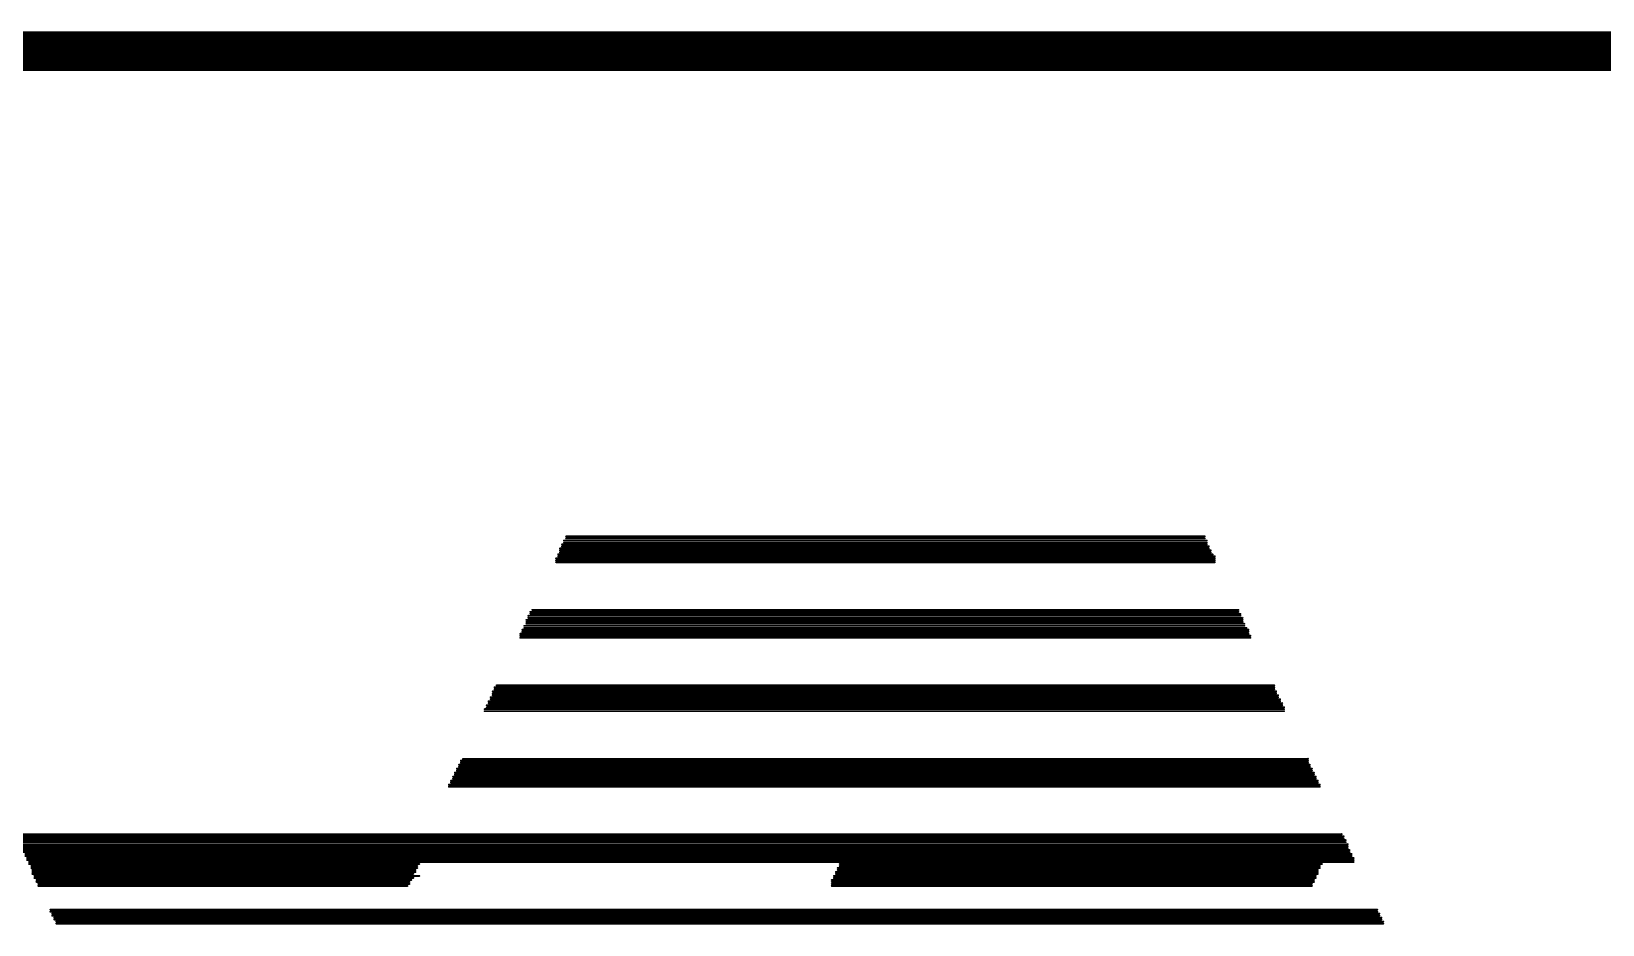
# Model space of a CAD drawing. Header units: millimetres. Extents: x 38 to 445, y 25 to 285.
# Drawn here: x 222.83 to 232.89, y 85.6 to 91.31 of the extents above; entities that cross this region are included whole.
import ezdxf

# ---------------------------------------------------------------- set-up
doc = ezdxf.new("R2010")
doc.units = ezdxf.units.MM
doc.layers.add('BottomOverlay', color=54, linetype='Continuous')
doc.layers.add('Mechanical8', color=56, linetype='Continuous')

# ---------------------------------------------------------------- blocks, each defined once
blk = doc.blocks.new('P___Z__SOM_B_10')
at = {"layer": 'BottomOverlay', "const_width": 0.0127}
for points in [[(25.984, -5.626), (17.488, -5.626)], [(25.984, -5.639), (17.488, -5.639)], [(25.997, -5.652), (17.501, -5.652)], [(25.997, -5.664), (17.501, -5.664)], [(26.01, -5.677), (17.513, -5.677)], [(26.01, -5.69), (17.513, -5.69)], [(26.022, -5.702), (17.526, -5.702)], [(26.022, -5.715), (17.526, -5.715)], [(21.006, -5.918), (17.92, -5.918)], [(21.006, -5.931), (17.92, -5.931)], [(21.018, -5.893), (17.932, -5.893)], [(21.018, -5.905), (17.932, -5.905)], [(21.018, -5.867), (17.945, -5.867)], [(21.018, -5.88), (17.945, -5.88)], [(26.124, -5.931), (23.66, -5.931)], [(26.124, -5.918), (23.698, -5.918)], [(26.111, -5.905), (23.711, -5.905)], [(26.099, -5.88), (23.724, -5.88)], [(26.111, -5.893), (23.724, -5.893)], [(26.099, -5.867), (23.736, -5.867)], [(26.162, -6.02), (17.678, -6.02)], [(26.175, -6.032), (17.678, -6.032)], [(20.968, -6.007), (17.882, -6.007)], [(20.98, -5.982), (17.894, -5.982)], [(20.968, -5.994), (17.894, -5.994)], [(20.993, -5.944), (17.907, -5.944)], [(20.993, -5.956), (17.907, -5.956)], [(20.98, -5.969), (17.907, -5.969)], [(26.162, -6.007), (23.66, -6.007)], [(26.149, -5.982), (23.673, -5.982)], [(26.149, -5.994), (23.673, -5.994)], [(26.137, -5.956), (23.686, -5.956)], [(26.137, -5.969), (23.686, -5.969)], [(26.137, -5.944), (23.698, -5.944)], [(26.175, -6.045), (17.678, -6.045)], [(26.187, -6.058), (17.691, -6.058)], [(26.187, -6.071), (17.691, -6.071)], [(26.2, -6.083), (17.704, -6.083)], [(26.2, -6.096), (17.704, -6.096)], [(26.213, -6.109), (17.716, -6.109)], [(26.213, -6.121), (17.716, -6.121)], [(26.226, -6.134), (17.716, -6.134)], [(26.226, -6.147), (17.729, -6.147)], [(26.238, -6.16), (17.729, -6.16)], [(26.238, -6.172), (17.742, -6.172)], [(26.238, -6.185), (17.742, -6.185)], [(26.238, -6.198), (17.755, -6.198)], [(23.47, -6.502), (17.894, -6.502)], [(23.47, -6.515), (17.894, -6.515)], [(23.457, -6.528), (17.907, -6.528)], [(23.457, -6.54), (17.907, -6.54)], [(23.444, -6.553), (17.92, -6.553)], [(23.444, -6.566), (17.92, -6.566)], [(23.431, -6.579), (17.932, -6.579)], [(23.431, -6.591), (17.932, -6.591)], [(23.419, -6.604), (17.945, -6.604)], [(23.419, -6.617), (17.945, -6.617)], [(23.406, -6.629), (17.958, -6.629)], [(23.406, -6.642), (17.958, -6.642)], [(23.393, -6.655), (17.971, -6.655)], [(23.393, -6.668), (17.971, -6.668)], [(23.381, -6.68), (17.971, -6.68)], [(23.241, -6.985), (18.123, -6.985)], [(23.241, -6.998), (18.123, -6.998)], [(23.228, -7.01), (18.123, -7.01)], [(23.228, -7.023), (18.136, -7.023)], [(23.216, -7.036), (18.136, -7.036)], [(23.216, -7.048), (18.148, -7.048)], [(23.203, -7.061), (18.148, -7.061)], [(23.203, -7.074), (18.161, -7.074)], [(23.19, -7.087), (18.161, -7.087)], [(23.19, -7.099), (18.174, -7.099)], [(23.19, -7.112), (18.174, -7.112)], [(23.177, -7.125), (18.186, -7.125)], [(23.177, -7.137), (18.186, -7.137)], [(23.165, -7.15), (18.186, -7.15)], [(23.012, -7.455), (18.339, -7.455)], [(23.012, -7.468), (18.339, -7.468)], [(23.012, -7.48), (18.352, -7.48)], [(23, -7.493), (18.352, -7.493)], [(23, -7.506), (18.352, -7.506)], [(22.987, -7.518), (18.364, -7.518)], [(22.987, -7.531), (18.377, -7.531)], [(22.974, -7.544), (18.377, -7.544)], [(22.974, -7.556), (18.39, -7.556)], [(22.974, -7.569), (18.39, -7.569)], [(22.962, -7.582), (18.39, -7.582)], [(22.962, -7.595), (18.402, -7.595)], [(22.949, -7.607), (18.402, -7.607)], [(22.949, -7.62), (18.415, -7.62)], [(22.936, -7.633), (18.415, -7.633)], [(22.784, -7.938), (18.567, -7.938)], [(22.784, -7.95), (18.567, -7.95)], [(22.784, -7.963), (18.567, -7.963)], [(22.771, -7.976), (18.567, -7.976)], [(22.771, -7.988), (18.58, -7.988)], [(22.758, -8.001), (18.593, -8.001)], [(22.758, -8.014), (18.593, -8.014)], [(22.758, -8.026), (18.605, -8.026)], [(22.746, -8.039), (18.605, -8.039)], [(22.746, -8.052), (18.618, -8.052)], [(22.733, -8.064), (18.618, -8.064)], [(22.733, -8.077), (18.618, -8.077)], [(22.72, -8.09), (18.631, -8.09)], [(22.72, -8.103), (18.631, -8.103)]]:
    blk.add_lwpolyline(points, dxfattribs=at)
at = {"layer": 'BottomOverlay', "const_width": 0.00635}
for points in [[(17.485, -5.626, 1), (17.491, -5.626, 1)], [(17.485, -5.639, 1), (17.491, -5.639, 1)], [(25.981, -5.626, 1), (25.987, -5.626, 1)], [(25.981, -5.639, 1), (25.987, -5.639, 1)], [(17.497, -5.652, 1), (17.504, -5.652, 1)], [(17.497, -5.664, 1), (17.504, -5.664, 1)], [(17.51, -5.677, 1), (17.516, -5.677, 1)], [(17.51, -5.69, 1), (17.516, -5.69, 1)], [(17.523, -5.702, 1), (17.529, -5.702, 1)], [(17.523, -5.715, 1), (17.529, -5.715, 1)], [(25.994, -5.652, 1), (26, -5.652, 1)], [(25.994, -5.664, 1), (26, -5.664, 1)], [(26.006, -5.677, 1), (26.013, -5.677, 1)], [(26.006, -5.69, 1), (26.013, -5.69, 1)], [(26.019, -5.702, 1), (26.025, -5.702, 1)], [(26.019, -5.715, 1), (26.025, -5.715, 1)], [(17.917, -5.918, 1), (17.923, -5.918, 1)], [(17.917, -5.931, 1), (17.923, -5.931, 1)], [(17.929, -5.893, 1), (17.936, -5.893, 1)], [(17.929, -5.905, 1), (17.936, -5.905, 1)], [(17.942, -5.867, 1), (17.948, -5.867, 1)], [(17.942, -5.88, 1), (17.948, -5.88, 1)], [(21.003, -5.918, 1), (21.009, -5.918, 1)], [(21.003, -5.931, 1), (21.009, -5.931, 1)], [(21.015, -5.867, 1), (21.022, -5.867, 1)], [(21.015, -5.88, 1), (21.022, -5.88, 1)], [(21.015, -5.893, 1), (21.022, -5.893, 1)], [(21.015, -5.905, 1), (21.022, -5.905, 1)], [(23.657, -5.931, 1), (23.663, -5.931, 1)], [(23.695, -5.918, 1), (23.701, -5.918, 1)], [(23.708, -5.905, 1), (23.714, -5.905, 1)], [(23.72, -5.88, 1), (23.727, -5.88, 1)], [(23.72, -5.893, 1), (23.727, -5.893, 1)], [(23.733, -5.867, 1), (23.739, -5.867, 1)], [(26.095, -5.867, 1), (26.102, -5.867, 1)], [(26.095, -5.88, 1), (26.102, -5.88, 1)], [(26.108, -5.893, 1), (26.114, -5.893, 1)], [(26.108, -5.905, 1), (26.114, -5.905, 1)], [(26.121, -5.918, 1), (26.127, -5.918, 1)], [(26.121, -5.931, 1), (26.127, -5.931, 1)], [(17.675, -6.02, 1), (17.682, -6.02, 1)], [(17.675, -6.032, 1), (17.682, -6.032, 1)], [(17.878, -6.007, 1), (17.885, -6.007, 1)], [(17.891, -5.982, 1), (17.897, -5.982, 1)], [(17.891, -5.994, 1), (17.897, -5.994, 1)], [(17.904, -5.944, 1), (17.91, -5.944, 1)], [(17.904, -5.956, 1), (17.91, -5.956, 1)], [(17.904, -5.969, 1), (17.91, -5.969, 1)], [(20.965, -5.994, 1), (20.971, -5.994, 1)], [(20.965, -6.007, 1), (20.971, -6.007, 1)], [(20.977, -5.969, 1), (20.984, -5.969, 1)], [(20.977, -5.982, 1), (20.984, -5.982, 1)], [(20.99, -5.944, 1), (20.996, -5.944, 1)], [(20.99, -5.956, 1), (20.996, -5.956, 1)], [(23.657, -6.007, 1), (23.663, -6.007, 1)], [(23.67, -5.982, 1), (23.676, -5.982, 1)], [(23.67, -5.994, 1), (23.676, -5.994, 1)], [(23.682, -5.956, 1), (23.689, -5.956, 1)], [(23.682, -5.969, 1), (23.689, -5.969, 1)], [(23.695, -5.944, 1), (23.701, -5.944, 1)], [(26.133, -5.944, 1), (26.14, -5.944, 1)], [(26.133, -5.956, 1), (26.14, -5.956, 1)], [(26.133, -5.969, 1), (26.14, -5.969, 1)], [(17.675, -6.045, 1), (17.682, -6.045, 1)], [(17.688, -6.058, 1), (17.694, -6.058, 1)], [(17.688, -6.071, 1), (17.694, -6.071, 1)], [(17.701, -6.083, 1), (17.707, -6.083, 1)], [(17.701, -6.096, 1), (17.707, -6.096, 1)], [(17.713, -6.109, 1), (17.72, -6.109, 1)], [(17.713, -6.121, 1), (17.72, -6.121, 1)], [(17.713, -6.134, 1), (17.72, -6.134, 1)], [(17.726, -6.147, 1), (17.732, -6.147, 1)], [(17.726, -6.16, 1), (17.732, -6.16, 1)], [(17.739, -6.172, 1), (17.745, -6.172, 1)], [(17.739, -6.185, 1), (17.745, -6.185, 1)], [(17.751, -6.198, 1), (17.758, -6.198, 1)], [(17.891, -6.502, 1), (17.897, -6.502, 1)], [(17.891, -6.515, 1), (17.897, -6.515, 1)], [(17.904, -6.528, 1), (17.91, -6.528, 1)], [(17.904, -6.54, 1), (17.91, -6.54, 1)], [(23.454, -6.528, 1), (23.46, -6.528, 1)], [(23.454, -6.54, 1), (23.46, -6.54, 1)], [(23.466, -6.502, 1), (23.473, -6.502, 1)], [(23.466, -6.515, 1), (23.473, -6.515, 1)], [(17.917, -6.553, 1), (17.923, -6.553, 1)], [(17.917, -6.566, 1), (17.923, -6.566, 1)], [(17.929, -6.579, 1), (17.936, -6.579, 1)], [(17.929, -6.591, 1), (17.936, -6.591, 1)], [(17.942, -6.604, 1), (17.948, -6.604, 1)], [(17.942, -6.617, 1), (17.948, -6.617, 1)], [(17.955, -6.629, 1), (17.961, -6.629, 1)], [(17.955, -6.642, 1), (17.961, -6.642, 1)], [(23.403, -6.629, 1), (23.409, -6.629, 1)], [(23.403, -6.642, 1), (23.409, -6.642, 1)], [(23.416, -6.604, 1), (23.422, -6.604, 1)], [(23.416, -6.617, 1), (23.422, -6.617, 1)], [(23.428, -6.579, 1), (23.435, -6.579, 1)], [(23.428, -6.591, 1), (23.435, -6.591, 1)], [(23.441, -6.553, 1), (23.447, -6.553, 1)], [(23.441, -6.566, 1), (23.447, -6.566, 1)], [(17.967, -6.655, 1), (17.974, -6.655, 1)], [(17.967, -6.668, 1), (17.974, -6.668, 1)], [(17.967, -6.68, 1), (17.974, -6.68, 1)], [(23.378, -6.68, 1), (23.384, -6.68, 1)], [(23.39, -6.655, 1), (23.397, -6.655, 1)], [(23.39, -6.668, 1), (23.397, -6.668, 1)], [(18.12, -6.985, 1), (18.126, -6.985, 1)], [(18.12, -6.998, 1), (18.126, -6.998, 1)], [(18.12, -7.01, 1), (18.126, -7.01, 1)], [(18.132, -7.023, 1), (18.139, -7.023, 1)], [(18.132, -7.036, 1), (18.139, -7.036, 1)], [(23.212, -7.036, 1), (23.219, -7.036, 1)], [(23.225, -7.01, 1), (23.231, -7.01, 1)], [(23.225, -7.023, 1), (23.231, -7.023, 1)], [(23.238, -6.985, 1), (23.244, -6.985, 1)], [(23.238, -6.998, 1), (23.244, -6.998, 1)], [(18.145, -7.048, 1), (18.151, -7.048, 1)], [(18.145, -7.061, 1), (18.151, -7.061, 1)], [(18.158, -7.074, 1), (18.164, -7.074, 1)], [(18.158, -7.087, 1), (18.164, -7.087, 1)], [(18.171, -7.099, 1), (18.177, -7.099, 1)], [(18.171, -7.112, 1), (18.177, -7.112, 1)], [(18.183, -7.125, 1), (18.19, -7.125, 1)], [(18.183, -7.137, 1), (18.19, -7.137, 1)], [(23.174, -7.125, 1), (23.181, -7.125, 1)], [(23.174, -7.137, 1), (23.181, -7.137, 1)], [(23.187, -7.087, 1), (23.193, -7.087, 1)], [(23.187, -7.099, 1), (23.193, -7.099, 1)], [(23.187, -7.112, 1), (23.193, -7.112, 1)], [(23.2, -7.061, 1), (23.206, -7.061, 1)], [(23.2, -7.074, 1), (23.206, -7.074, 1)], [(23.212, -7.048, 1), (23.219, -7.048, 1)], [(18.183, -7.15, 1), (18.19, -7.15, 1)], [(23.162, -7.15, 1), (23.168, -7.15, 1)], [(18.336, -7.455, 1), (18.342, -7.455, 1)], [(18.336, -7.468, 1), (18.342, -7.468, 1)], [(18.348, -7.48, 1), (18.355, -7.48, 1)], [(18.348, -7.493, 1), (18.355, -7.493, 1)], [(18.348, -7.506, 1), (18.355, -7.506, 1)], [(18.361, -7.518, 1), (18.367, -7.518, 1)], [(18.374, -7.531, 1), (18.38, -7.531, 1)], [(18.374, -7.544, 1), (18.38, -7.544, 1)], [(22.971, -7.544, 1), (22.977, -7.544, 1)], [(22.984, -7.518, 1), (22.99, -7.518, 1)], [(22.984, -7.531, 1), (22.99, -7.531, 1)], [(22.997, -7.493, 1), (23.003, -7.493, 1)], [(22.997, -7.506, 1), (23.003, -7.506, 1)], [(23.009, -7.455, 1), (23.016, -7.455, 1)], [(23.009, -7.468, 1), (23.016, -7.468, 1)], [(23.009, -7.48, 1), (23.016, -7.48, 1)], [(18.386, -7.556, 1), (18.393, -7.556, 1)], [(18.386, -7.569, 1), (18.393, -7.569, 1)], [(18.386, -7.582, 1), (18.393, -7.582, 1)], [(18.399, -7.595, 1), (18.405, -7.595, 1)], [(18.399, -7.607, 1), (18.405, -7.607, 1)], [(18.412, -7.62, 1), (18.418, -7.62, 1)], [(18.412, -7.633, 1), (18.418, -7.633, 1)], [(22.933, -7.633, 1), (22.939, -7.633, 1)], [(22.946, -7.607, 1), (22.952, -7.607, 1)], [(22.946, -7.62, 1), (22.952, -7.62, 1)], [(22.958, -7.582, 1), (22.965, -7.582, 1)], [(22.958, -7.595, 1), (22.965, -7.595, 1)], [(22.971, -7.556, 1), (22.977, -7.556, 1)], [(22.971, -7.569, 1), (22.977, -7.569, 1)], [(18.564, -7.938, 1), (18.571, -7.938, 1)], [(18.564, -7.95, 1), (18.571, -7.95, 1)], [(22.781, -7.938, 1), (22.787, -7.938, 1)], [(22.781, -7.95, 1), (22.787, -7.95, 1)], [(18.564, -7.963, 1), (18.571, -7.963, 1)], [(18.564, -7.976, 1), (18.571, -7.976, 1)], [(18.577, -7.988, 1), (18.583, -7.988, 1)], [(18.59, -8.001, 1), (18.596, -8.001, 1)], [(18.59, -8.014, 1), (18.596, -8.014, 1)], [(18.602, -8.026, 1), (18.609, -8.026, 1)], [(18.602, -8.039, 1), (18.609, -8.039, 1)], [(18.615, -8.052, 1), (18.621, -8.052, 1)], [(22.743, -8.039, 1), (22.749, -8.039, 1)], [(22.743, -8.052, 1), (22.749, -8.052, 1)], [(22.755, -8.001, 1), (22.762, -8.001, 1)], [(22.755, -8.014, 1), (22.762, -8.014, 1)], [(22.755, -8.026, 1), (22.762, -8.026, 1)], [(22.768, -7.976, 1), (22.774, -7.976, 1)], [(22.768, -7.988, 1), (22.774, -7.988, 1)], [(22.781, -7.963, 1), (22.787, -7.963, 1)], [(18.615, -8.064, 1), (18.621, -8.064, 1)], [(18.615, -8.077, 1), (18.621, -8.077, 1)], [(18.628, -8.09, 1), (18.634, -8.09, 1)], [(18.628, -8.103, 1), (18.634, -8.103, 1)], [(22.717, -8.09, 1), (22.723, -8.09, 1)], [(22.717, -8.103, 1), (22.723, -8.103, 1)], [(22.73, -8.064, 1), (22.736, -8.064, 1)], [(22.73, -8.077, 1), (22.736, -8.077, 1)]]:
    blk.add_lwpolyline(points, format="xyb", close=True, dxfattribs=at)

msp = doc.modelspace()

# ---------------------------------------------------------------- linework, layer by layer
at = {"layer": 'Mechanical8', "const_width": 0.254}
msp.add_lwpolyline([(194.945, 91.186), (359.94, 91.186)], dxfattribs=at)

# ---------------------------------------------------------------- block references
at = {"rotation": 180}
msp.add_blockref('P___Z__SOM_B_10', (248.974, 79.979), dxfattribs=at)

doc.saveas('drawing.dxf')
